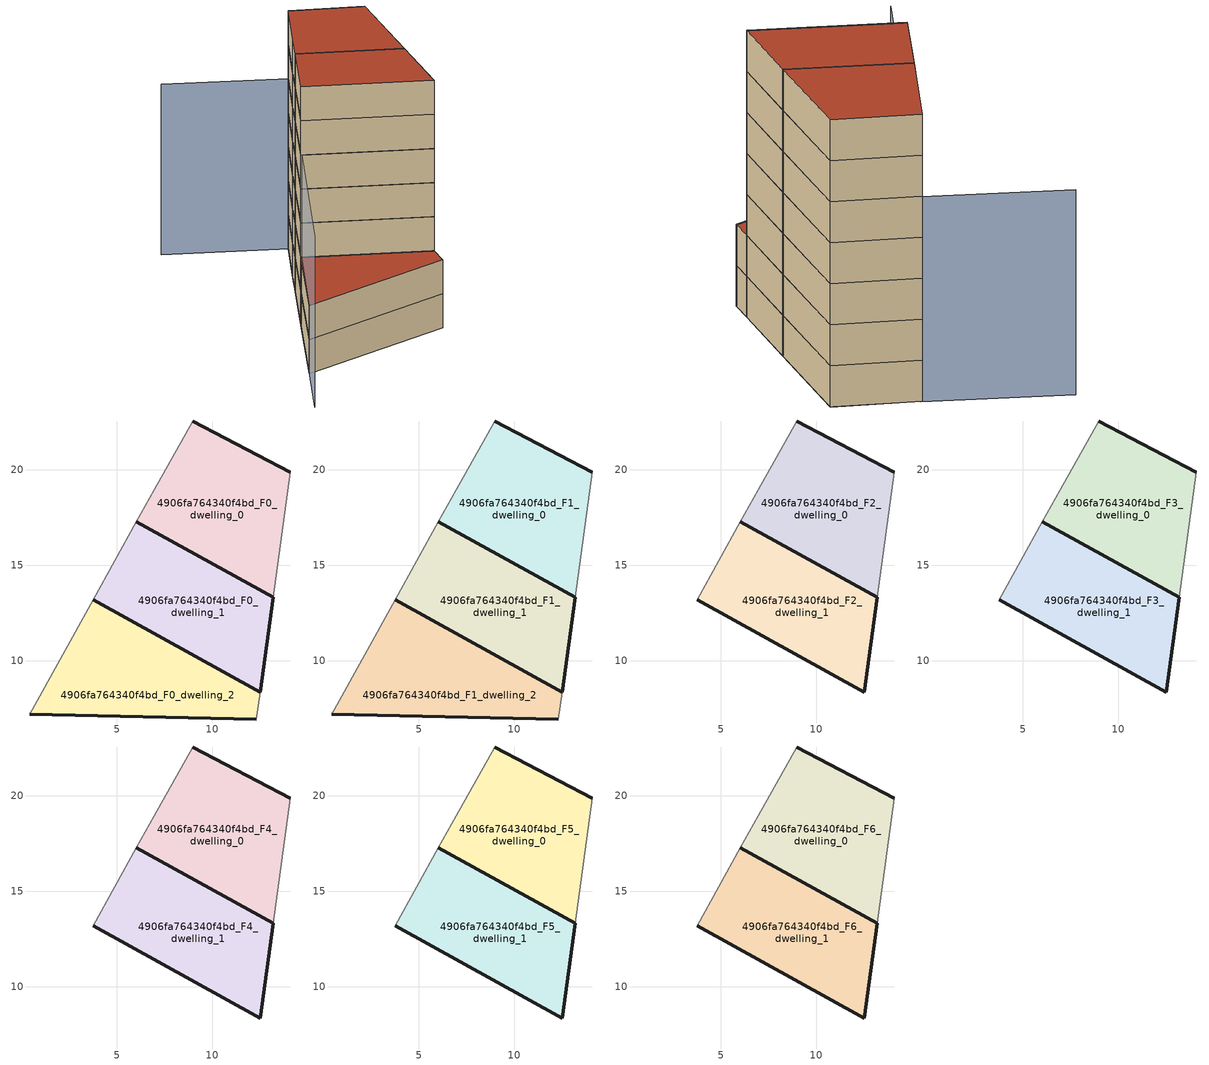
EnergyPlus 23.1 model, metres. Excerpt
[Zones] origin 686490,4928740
4906fa764340f4bd_F0_dwelling_0
 floor ground (EU_floor_Construction): 13.17,13.34 14.06,19.88 8.98,22.55 6.95,18.96 6.03,17.29 z0
 wall outside (EU_wall_Construction): 8.98,22.55 14.06,19.88 / 13.17,13.34 6.03,17.29 z0:3
 wall adiabatic (EU_wall_Construction): 6.03,17.29 6.95,18.96 8.98,22.55 / 14.06,19.88 13.17,13.34 z0:3
4906fa764340f4bd_F0_dwelling_1
 floor ground (EU_floor_Construction): 12.49,8.37 13.17,13.34 6.03,17.29 3.76,13.2 z0
 wall outside (EU_wall_Construction): 6.03,17.29 13.17,13.34 12.49,8.37 3.76,13.2 z0:3
 wall adiabatic (EU_wall_Construction): 3.76,13.2 6.03,17.29 z0:3
4906fa764340f4bd_F0_dwelling_2
 floor ground (EU_floor_Construction): 12.3,6.96 12.49,8.37 3.76,13.2 0.45,7.21 z0
 wall outside (EU_wall_Construction): 12.3,6.96 0.45,7.21 / 3.76,13.2 12.49,8.37 z0:3
 wall adiabatic (EU_wall_Construction): 12.49,8.37 12.3,6.96 / 0.45,7.21 3.76,13.2 z0:3
4906fa764340f4bd_F1_dwelling_0
 floor to 4906fa764340f4bd_F0_dwelling_0 (EU_floor_Construction): 13.17,13.34 14.06,19.88 8.98,22.55 6.95,18.96 6.03,17.29 z3
 wall outside (EU_wall_Construction): 8.98,22.55 14.06,19.88 / 13.17,13.34 6.03,17.29 z3:6
 wall adiabatic (EU_wall_Construction): 6.03,17.29 6.95,18.96 8.98,22.55 / 14.06,19.88 13.17,13.34 z3:6
4906fa764340f4bd_F1_dwelling_1
 floor to 4906fa764340f4bd_F0_dwelling_1 (EU_floor_Construction): 12.49,8.37 13.17,13.34 6.03,17.29 3.76,13.2 z3
 wall outside (EU_wall_Construction): 6.03,17.29 13.17,13.34 12.49,8.37 3.76,13.2 z3:6
 wall adiabatic (EU_wall_Construction): 3.76,13.2 6.03,17.29 z3:6
4906fa764340f4bd_F1_dwelling_2
 floor to 4906fa764340f4bd_F0_dwelling_2 (EU_floor_Construction): 12.3,6.96 12.49,8.37 3.76,13.2 0.45,7.21 z3
 wall outside (EU_wall_Construction): 12.3,6.96 0.45,7.21 / 3.76,13.2 12.49,8.37 z3:6
 wall adiabatic (EU_wall_Construction): 12.49,8.37 12.3,6.96 / 0.45,7.21 3.76,13.2 z3:6
 roof outside (EU_roof_Construction): 12.49,8.37 12.3,6.96 0.45,7.21 3.76,13.2 z6
4906fa764340f4bd_F2_dwelling_0
 floor to 4906fa764340f4bd_F1_dwelling_0 (EU_floor_Construction): 13.17,13.34 14.06,19.88 8.98,22.55 6.95,18.96 6.03,17.29 z6
 wall outside (EU_wall_Construction): 8.98,22.55 14.06,19.88 / 13.17,13.34 6.03,17.29 z6:9
 wall adiabatic (EU_wall_Construction): 6.03,17.29 6.95,18.96 8.98,22.55 / 14.06,19.88 13.17,13.34 z6:9
4906fa764340f4bd_F2_dwelling_1
 floor to 4906fa764340f4bd_F1_dwelling_1 (EU_floor_Construction): 12.49,8.37 13.17,13.34 6.03,17.29 3.76,13.2 z6
 wall outside (EU_wall_Construction): 6.03,17.29 13.17,13.34 12.49,8.37 3.76,13.2 z6:9
 wall adiabatic (EU_wall_Construction): 3.76,13.2 6.03,17.29 z6:9
4906fa764340f4bd_F3_dwelling_0
 floor to 4906fa764340f4bd_F2_dwelling_0 (EU_floor_Construction): 13.17,13.34 14.06,19.88 8.98,22.55 6.95,18.96 6.03,17.29 z9
 wall outside (EU_wall_Construction): 8.98,22.55 14.06,19.88 / 13.17,13.34 6.03,17.29 z9:12
 wall adiabatic (EU_wall_Construction): 6.03,17.29 6.95,18.96 8.98,22.55 / 14.06,19.88 13.17,13.34 z9:12
4906fa764340f4bd_F3_dwelling_1
 floor to 4906fa764340f4bd_F2_dwelling_1 (EU_floor_Construction): 12.49,8.37 13.17,13.34 6.03,17.29 3.76,13.2 z9
 wall outside (EU_wall_Construction): 6.03,17.29 13.17,13.34 12.49,8.37 3.76,13.2 z9:12
 wall adiabatic (EU_wall_Construction): 3.76,13.2 6.03,17.29 z9:12
4906fa764340f4bd_F4_dwelling_0
 floor to 4906fa764340f4bd_F3_dwelling_0 (EU_floor_Construction): 13.17,13.34 14.06,19.88 8.98,22.55 6.95,18.96 6.03,17.29 z12
 wall outside (EU_wall_Construction): 8.98,22.55 14.06,19.88 / 13.17,13.34 6.03,17.29 z12:15
 wall adiabatic (EU_wall_Construction): 6.03,17.29 6.95,18.96 8.98,22.55 / 14.06,19.88 13.17,13.34 z12:15
4906fa764340f4bd_F4_dwelling_1
 floor to 4906fa764340f4bd_F3_dwelling_1 (EU_floor_Construction): 12.49,8.37 13.17,13.34 6.03,17.29 3.76,13.2 z12
 wall outside (EU_wall_Construction): 6.03,17.29 13.17,13.34 12.49,8.37 3.76,13.2 z12:15
 wall adiabatic (EU_wall_Construction): 3.76,13.2 6.03,17.29 z12:15
4906fa764340f4bd_F5_dwelling_0
 floor to 4906fa764340f4bd_F4_dwelling_0 (EU_floor_Construction): 13.17,13.34 14.06,19.88 8.98,22.55 6.95,18.96 6.03,17.29 z15
 wall outside (EU_wall_Construction): 8.98,22.55 14.06,19.88 / 13.17,13.34 6.03,17.29 z15:18
 wall adiabatic (EU_wall_Construction): 6.03,17.29 6.95,18.96 8.98,22.55 / 14.06,19.88 13.17,13.34 z15:18
4906fa764340f4bd_F5_dwelling_1
 floor to 4906fa764340f4bd_F4_dwelling_1 (EU_floor_Construction): 12.49,8.37 13.17,13.34 6.03,17.29 3.76,13.2 z15
 wall outside (EU_wall_Construction): 6.03,17.29 13.17,13.34 12.49,8.37 3.76,13.2 z15:18
 wall adiabatic (EU_wall_Construction): 3.76,13.2 6.03,17.29 z15:18
4906fa764340f4bd_F6_dwelling_0
 floor to 4906fa764340f4bd_F5_dwelling_0 (EU_floor_Construction): 13.17,13.34 14.06,19.88 8.98,22.55 6.95,18.96 6.03,17.29 z18
 wall outside (EU_wall_Construction): 8.98,22.55 14.06,19.88 / 13.17,13.34 6.03,17.29 z18:21
 wall adiabatic (EU_wall_Construction): 6.03,17.29 6.95,18.96 8.98,22.55 / 14.06,19.88 13.17,13.34 z18:21
 roof outside (EU_roof_Construction): 14.06,19.88 13.17,13.34 6.03,17.29 6.95,18.96 8.98,22.55 z21
4906fa764340f4bd_F6_dwelling_1
 floor to 4906fa764340f4bd_F5_dwelling_1 (EU_floor_Construction): 12.49,8.37 13.17,13.34 6.03,17.29 3.76,13.2 z18
 wall outside (EU_wall_Construction): 6.03,17.29 13.17,13.34 12.49,8.37 3.76,13.2 z18:21
 wall adiabatic (EU_wall_Construction): 3.76,13.2 6.03,17.29 z18:21
 roof outside (EU_roof_Construction): 13.17,13.34 12.49,8.37 3.76,13.2 6.03,17.29 z21
shading: 0.69,27.21 9.06,22.51 / 9.06,22.51 -1.82,3.18 z0:15
[Building]
EU S2 Campaign: North Axis=0; Terrain=City; Solar Distribution=FullExterior
[Site:Location]
Bologna: Latitude=44.5; Longitude=11.25; Time Zone=1; Elevation=37
[SizingPeriod:WeatherFileDays]
AnnualSizingPeriod: Begin Month=1; Begin Day of Month=1; End Month=12; End Day of Month=31; Day of Week for Start Day=Monday; Use Weather File Daylight Saving Period=No; Use Weather File Rain and Snow Indicators=No
[MATERIAL]
EU_InternalMass_Material: Roughness=MediumRough; Thickness=0.1; Conductivity=1; Density=1800; Specific Heat=900; Thermal Absorptance=0.9; Solar Absorptance=0.7; Visible Absorptance=0.7
[MATERIAL:NOMASS] Roughness=MediumRough; Thermal Absorptance=0.9; Solar Absorptance=0.7; Visible Absorptance=0.7
Name | Thermal Resistance
EU_wall_NoMass | 0.905828
EU_roof_NoMass | 0.37593
EU_floor_NoMass | 0.67114
[CONSTRUCTION]
EU_wall_Construction: EU_wall_NoMass
EU_roof_Construction: EU_roof_NoMass
EU_floor_Construction: EU_floor_NoMass
EU_InternalMass_Construction: EU_InternalMass_Material
[ZONE] Type=1; Multiplier=1; Ceiling Height=autocalculate; Floor Area=autocalculate; Part of Total Floor Area=Yes
Name | Volume
4906fa764340f4bd_F0_dwelling_0 | 127.349
4906fa764340f4bd_F1_dwelling_0; 4906fa764340f4bd_F2_dwelling_0; 4906fa764340f4bd_F3_dwelling_0; 4906fa764340f4bd_F4_dwelling_0; 4906fa764340f4bd_F5_dwelling_0; 4906fa764340f4bd_F6_dwelling_0 | 127.351
4906fa764340f4bd_F0_dwelling_1; 4906fa764340f4bd_F1_dwelling_1; 4906fa764340f4bd_F2_dwelling_1; 4906fa764340f4bd_F3_dwelling_1; 4906fa764340f4bd_F4_dwelling_1; 4906fa764340f4bd_F5_dwelling_1; 4906fa764340f4bd_F6_dwelling_1 | 127.35
4906fa764340f4bd_F0_dwelling_2 | 127.347
4906fa764340f4bd_F1_dwelling_2 | 127.348
[INTERNALMASS] Construction=EU_InternalMass_Construction
Name | Zone or ZoneList | Surface Area
4906fa764340f4bd_F0_dwelling_0_EU_InternalMass | 4906fa764340f4bd_F0_dwelling_0 | 42.45
4906fa764340f4bd_F0_dwelling_1_EU_InternalMass | 4906fa764340f4bd_F0_dwelling_1 | 42.45
4906fa764340f4bd_F0_dwelling_2_EU_InternalMass | 4906fa764340f4bd_F0_dwelling_2 | 42.4491
4906fa764340f4bd_F1_dwelling_0_EU_InternalMass | 4906fa764340f4bd_F1_dwelling_0 | 42.45
4906fa764340f4bd_F1_dwelling_1_EU_InternalMass | 4906fa764340f4bd_F1_dwelling_1 | 42.45
4906fa764340f4bd_F1_dwelling_2_EU_InternalMass | 4906fa764340f4bd_F1_dwelling_2 | 42.4491
4906fa764340f4bd_F2_dwelling_0_EU_InternalMass | 4906fa764340f4bd_F2_dwelling_0 | 63.6785
4906fa764340f4bd_F2_dwelling_1_EU_InternalMass | 4906fa764340f4bd_F2_dwelling_1 | 63.6703
4906fa764340f4bd_F3_dwelling_0_EU_InternalMass | 4906fa764340f4bd_F3_dwelling_0 | 63.6785
4906fa764340f4bd_F3_dwelling_1_EU_InternalMass | 4906fa764340f4bd_F3_dwelling_1 | 63.6703
4906fa764340f4bd_F4_dwelling_0_EU_InternalMass | 4906fa764340f4bd_F4_dwelling_0 | 63.6785
4906fa764340f4bd_F4_dwelling_1_EU_InternalMass | 4906fa764340f4bd_F4_dwelling_1 | 63.6703
4906fa764340f4bd_F5_dwelling_0_EU_InternalMass | 4906fa764340f4bd_F5_dwelling_0 | 63.6785
4906fa764340f4bd_F5_dwelling_1_EU_InternalMass | 4906fa764340f4bd_F5_dwelling_1 | 63.6703
4906fa764340f4bd_F6_dwelling_0_EU_InternalMass | 4906fa764340f4bd_F6_dwelling_0 | 63.6785
4906fa764340f4bd_F6_dwelling_1_EU_InternalMass | 4906fa764340f4bd_F6_dwelling_1 | 63.6703
[OTHEREQUIPMENT] Fuel Type=Electricity; Design Level Calculation Method=Watts/Area; Power per Zone Floor Area=1; Fraction Latent=0; Fraction Radiant=0; Fraction Lost=0; Carbon Dioxide Generation Rate=0; EndUse Subcategory=EU_Step8_InternalGains
Name | Zone or ZoneList or Space or SpaceList | Schedule
EU_Step8_InternalGain_4906fa764340f4bd_F0_dwelling_0_f000 | 4906fa764340f4bd_F0_dwelling_0 | EU_Step8_GainSchedule_4906fa764340f4bd_F0_dwelling_0_f000
EU_Step8_InternalGain_4906fa764340f4bd_F0_dwelling_1_f000 | 4906fa764340f4bd_F0_dwelling_1 | EU_Step8_GainSchedule_4906fa764340f4bd_F0_dwelling_1_f000
EU_Step8_InternalGain_4906fa764340f4bd_F0_dwelling_2_f000 | 4906fa764340f4bd_F0_dwelling_2 | EU_Step8_GainSchedule_4906fa764340f4bd_F0_dwelling_2_f000
EU_Step8_InternalGain_4906fa764340f4bd_F1_dwelling_0_f000 | 4906fa764340f4bd_F1_dwelling_0 | EU_Step8_GainSchedule_4906fa764340f4bd_F1_dwelling_0_f000
EU_Step8_InternalGain_4906fa764340f4bd_F1_dwelling_1_f000 | 4906fa764340f4bd_F1_dwelling_1 | EU_Step8_GainSchedule_4906fa764340f4bd_F1_dwelling_1_f000
EU_Step8_InternalGain_4906fa764340f4bd_F1_dwelling_2_f000 | 4906fa764340f4bd_F1_dwelling_2 | EU_Step8_GainSchedule_4906fa764340f4bd_F1_dwelling_2_f000
EU_Step8_InternalGain_4906fa764340f4bd_F2_dwelling_0_f000 | 4906fa764340f4bd_F2_dwelling_0 | EU_Step8_GainSchedule_4906fa764340f4bd_F2_dwelling_0_f000
EU_Step8_InternalGain_4906fa764340f4bd_F2_dwelling_1_f000 | 4906fa764340f4bd_F2_dwelling_1 | EU_Step8_GainSchedule_4906fa764340f4bd_F2_dwelling_1_f000
EU_Step8_InternalGain_4906fa764340f4bd_F3_dwelling_0_f000 | 4906fa764340f4bd_F3_dwelling_0 | EU_Step8_GainSchedule_4906fa764340f4bd_F3_dwelling_0_f000
EU_Step8_InternalGain_4906fa764340f4bd_F3_dwelling_1_f000 | 4906fa764340f4bd_F3_dwelling_1 | EU_Step8_GainSchedule_4906fa764340f4bd_F3_dwelling_1_f000
EU_Step8_InternalGain_4906fa764340f4bd_F4_dwelling_0_f000 | 4906fa764340f4bd_F4_dwelling_0 | EU_Step8_GainSchedule_4906fa764340f4bd_F4_dwelling_0_f000
EU_Step8_InternalGain_4906fa764340f4bd_F4_dwelling_1_f000 | 4906fa764340f4bd_F4_dwelling_1 | EU_Step8_GainSchedule_4906fa764340f4bd_F4_dwelling_1_f000
EU_Step8_InternalGain_4906fa764340f4bd_F5_dwelling_0_f000 | 4906fa764340f4bd_F5_dwelling_0 | EU_Step8_GainSchedule_4906fa764340f4bd_F5_dwelling_0_f000
EU_Step8_InternalGain_4906fa764340f4bd_F5_dwelling_1_f000 | 4906fa764340f4bd_F5_dwelling_1 | EU_Step8_GainSchedule_4906fa764340f4bd_F5_dwelling_1_f000
EU_Step8_InternalGain_4906fa764340f4bd_F6_dwelling_0_f000 | 4906fa764340f4bd_F6_dwelling_0 | EU_Step8_GainSchedule_4906fa764340f4bd_F6_dwelling_0_f000
EU_Step8_InternalGain_4906fa764340f4bd_F6_dwelling_1_f000 | 4906fa764340f4bd_F6_dwelling_1 | EU_Step8_GainSchedule_4906fa764340f4bd_F6_dwelling_1_f000
[ZONEVENTILATION:DESIGNFLOWRATE] Schedule=EU_AlwaysOn; Design Flow Rate Calculation Method=AirChanges/Hour; Air Changes per Hour=0.73129; Ventilation Type=Natural; Fan Pressure Rise=0; Fan Total Efficiency=1; Constant Term Coefficient=1; Temperature Term Coefficient=0; Velocity Term Coefficient=0; Velocity Squared Term Coefficient=0; Minimum Indoor Temperature=-100; Maximum Indoor Temperature=100; Delta Temperature=-100; Minimum Outdoor Temperature=-100; Maximum Outdoor Temperature=100; Maximum Wind Speed=40
Name | Zone or ZoneList or Space or SpaceList
EU_ConstantAir_4906fa764340f4bd_F0_dwelling_0 | 4906fa764340f4bd_F0_dwelling_0
EU_ConstantAir_4906fa764340f4bd_F0_dwelling_1 | 4906fa764340f4bd_F0_dwelling_1
EU_ConstantAir_4906fa764340f4bd_F0_dwelling_2 | 4906fa764340f4bd_F0_dwelling_2
EU_ConstantAir_4906fa764340f4bd_F1_dwelling_0 | 4906fa764340f4bd_F1_dwelling_0
EU_ConstantAir_4906fa764340f4bd_F1_dwelling_1 | 4906fa764340f4bd_F1_dwelling_1
EU_ConstantAir_4906fa764340f4bd_F1_dwelling_2 | 4906fa764340f4bd_F1_dwelling_2
EU_ConstantAir_4906fa764340f4bd_F2_dwelling_0 | 4906fa764340f4bd_F2_dwelling_0
EU_ConstantAir_4906fa764340f4bd_F2_dwelling_1 | 4906fa764340f4bd_F2_dwelling_1
EU_ConstantAir_4906fa764340f4bd_F3_dwelling_0 | 4906fa764340f4bd_F3_dwelling_0
EU_ConstantAir_4906fa764340f4bd_F3_dwelling_1 | 4906fa764340f4bd_F3_dwelling_1
EU_ConstantAir_4906fa764340f4bd_F4_dwelling_0 | 4906fa764340f4bd_F4_dwelling_0
EU_ConstantAir_4906fa764340f4bd_F4_dwelling_1 | 4906fa764340f4bd_F4_dwelling_1
EU_ConstantAir_4906fa764340f4bd_F5_dwelling_0 | 4906fa764340f4bd_F5_dwelling_0
EU_ConstantAir_4906fa764340f4bd_F5_dwelling_1 | 4906fa764340f4bd_F5_dwelling_1
EU_ConstantAir_4906fa764340f4bd_F6_dwelling_0 | 4906fa764340f4bd_F6_dwelling_0
EU_ConstantAir_4906fa764340f4bd_F6_dwelling_1 | 4906fa764340f4bd_F6_dwelling_1
[HVACTEMPLATE:THERMOSTAT] Constant Heating Setpoint=20; Constant Cooling Setpoint=50
EU_HeatOnly_4906fa764340f4bd_F0_dwelling_0; EU_HeatOnly_4906fa764340f4bd_F0_dwelling_1; EU_HeatOnly_4906fa764340f4bd_F0_dwelling_2; EU_HeatOnly_4906fa764340f4bd_F1_dwelling_0; EU_HeatOnly_4906fa764340f4bd_F1_dwelling_1; EU_HeatOnly_4906fa764340f4bd_F1_dwelling_2; EU_HeatOnly_4906fa764340f4bd_F2_dwelling_0; EU_HeatOnly_4906fa764340f4bd_F2_dwelling_1; EU_HeatOnly_4906fa764340f4bd_F3_dwelling_0; EU_HeatOnly_4906fa764340f4bd_F3_dwelling_1; EU_HeatOnly_4906fa764340f4bd_F4_dwelling_0; EU_HeatOnly_4906fa764340f4bd_F4_dwelling_1; EU_HeatOnly_4906fa764340f4bd_F5_dwelling_0; EU_HeatOnly_4906fa764340f4bd_F5_dwelling_1; EU_HeatOnly_4906fa764340f4bd_F6_dwelling_0; EU_HeatOnly_4906fa764340f4bd_F6_dwelling_1
[HVACTEMPLATE:ZONE:IDEALLOADSAIRSYSTEM] System Availability Schedule=EU_AlwaysOn; Maximum Heating Supply Air Temperature=50; Minimum Cooling Supply Air Temperature=13; Maximum Heating Supply Air Humidity Ratio=0.0156; Minimum Cooling Supply Air Humidity Ratio=0.0077; Heating Limit=NoLimit; Cooling Limit=NoLimit; Heating Availability Schedule=EU_AlwaysOn; Cooling Availability Schedule=EU_CoolingOff; Dehumidification Control Type=ConstantSensibleHeatRatio; Cooling Sensible Heat Ratio=0.7; Dehumidification Setpoint=60; Humidification Control Type=None; Humidification Setpoint=30; Outdoor Air Method=None; Outdoor Air Flow Rate per Person=0.00944; Outdoor Air Flow Rate per Zone Floor Area=0; Outdoor Air Flow Rate per Zone=0; Demand Controlled Ventilation Type=None; Outdoor Air Economizer Type=NoEconomizer; Heat Recovery Type=None; Sensible Heat Recovery Effectiveness=0.7; Latent Heat Recovery Effectiveness=0.65
Name | Template Thermostat
4906fa764340f4bd_F0_dwelling_0 | EU_HeatOnly_4906fa764340f4bd_F0_dwelling_0
4906fa764340f4bd_F0_dwelling_1 | EU_HeatOnly_4906fa764340f4bd_F0_dwelling_1
4906fa764340f4bd_F0_dwelling_2 | EU_HeatOnly_4906fa764340f4bd_F0_dwelling_2
4906fa764340f4bd_F1_dwelling_0 | EU_HeatOnly_4906fa764340f4bd_F1_dwelling_0
4906fa764340f4bd_F1_dwelling_1 | EU_HeatOnly_4906fa764340f4bd_F1_dwelling_1
4906fa764340f4bd_F1_dwelling_2 | EU_HeatOnly_4906fa764340f4bd_F1_dwelling_2
4906fa764340f4bd_F2_dwelling_0 | EU_HeatOnly_4906fa764340f4bd_F2_dwelling_0
4906fa764340f4bd_F2_dwelling_1 | EU_HeatOnly_4906fa764340f4bd_F2_dwelling_1
4906fa764340f4bd_F3_dwelling_0 | EU_HeatOnly_4906fa764340f4bd_F3_dwelling_0
4906fa764340f4bd_F3_dwelling_1 | EU_HeatOnly_4906fa764340f4bd_F3_dwelling_1
4906fa764340f4bd_F4_dwelling_0 | EU_HeatOnly_4906fa764340f4bd_F4_dwelling_0
4906fa764340f4bd_F4_dwelling_1 | EU_HeatOnly_4906fa764340f4bd_F4_dwelling_1
4906fa764340f4bd_F5_dwelling_0 | EU_HeatOnly_4906fa764340f4bd_F5_dwelling_0
4906fa764340f4bd_F5_dwelling_1 | EU_HeatOnly_4906fa764340f4bd_F5_dwelling_1
4906fa764340f4bd_F6_dwelling_0 | EU_HeatOnly_4906fa764340f4bd_F6_dwelling_0
4906fa764340f4bd_F6_dwelling_1 | EU_HeatOnly_4906fa764340f4bd_F6_dwelling_1
[SIZING:ZONE] Zone Cooling Design Supply Air Temperature Input Method=SupplyAirTemperature; Zone Cooling Design Supply Air Temperature=13; Zone Heating Design Supply Air Temperature Input Method=SupplyAirTemperature; Zone Heating Design Supply Air Temperature=50; Zone Cooling Design Supply Air Humidity Ratio=0.008; Zone Heating Design Supply Air Humidity Ratio=0.008; Cooling Design Air Flow Method=DesignDay; Cooling Design Air Flow Rate=0; Cooling Minimum Air Flow per Zone Floor Area=0.000762; Cooling Minimum Air Flow=0; Cooling Minimum Air Flow Fraction=0.2; Heating Design Air Flow Method=DesignDay; Heating Design Air Flow Rate=0; Heating Maximum Air Flow per Zone Floor Area=0.002032; Heating Maximum Air Flow=0.141576; Heating Maximum Air Flow Fraction=0.3; Account for Dedicated Outdoor Air System=No; Dedicated Outdoor Air System Control Strategy=NeutralSupplyAir; Dedicated Outdoor Air Low Setpoint Temperature for Design=autosize; Dedicated Outdoor Air High Setpoint Temperature for Design=autosize; Zone Load Sizing Method=Sensible Load Only No Latent Load; Zone Latent Cooling Design Supply Air Humidity Ratio Input Method=HumidityRatioDifference; Zone Cooling Design Supply Air Humidity Ratio Difference=0.005; Zone Latent Heating Design Supply Air Humidity Ratio Input Method=HumidityRatioDifference; Zone Humidification Design Supply Air Humidity Ratio Difference=0.005
4906fa764340f4bd_F0_dwelling_0; 4906fa764340f4bd_F0_dwelling_1; 4906fa764340f4bd_F0_dwelling_2; 4906fa764340f4bd_F1_dwelling_0; 4906fa764340f4bd_F1_dwelling_1; 4906fa764340f4bd_F1_dwelling_2; 4906fa764340f4bd_F2_dwelling_0; 4906fa764340f4bd_F2_dwelling_1; 4906fa764340f4bd_F3_dwelling_0; 4906fa764340f4bd_F3_dwelling_1; 4906fa764340f4bd_F4_dwelling_0; 4906fa764340f4bd_F4_dwelling_1; 4906fa764340f4bd_F5_dwelling_0; 4906fa764340f4bd_F5_dwelling_1; 4906fa764340f4bd_F6_dwelling_0; 4906fa764340f4bd_F6_dwelling_1
[SCHEDULE:CONSTANT]
Name | Hourly Value
EU_AlwaysOn | 1
EU_CoolingOff | 0
[SCHEDULE:FILE] Column Number=1; Rows to Skip at Top=0; Number of Hours of Data=8760; Column Separator=Comma; Interpolate to Timestep=No; Minutes per Item=60; Adjust Schedule for Daylight Savings=Yes
Name | File
EU_Step8_GainSchedule_4906fa764340f4bd_F0_dwelling_0_f000 | ../../schedules/4906fa764340f4bd/4906fa764340f4bd_F0_dwelling_0_f000_gain.csv
EU_Step8_GainSchedule_4906fa764340f4bd_F0_dwelling_1_f000 | ../../schedules/4906fa764340f4bd/4906fa764340f4bd_F0_dwelling_1_f000_gain.csv
EU_Step8_GainSchedule_4906fa764340f4bd_F0_dwelling_2_f000 | ../../schedules/4906fa764340f4bd/4906fa764340f4bd_F0_dwelling_2_f000_gain.csv
EU_Step8_GainSchedule_4906fa764340f4bd_F1_dwelling_0_f000 | ../../schedules/4906fa764340f4bd/4906fa764340f4bd_F1_dwelling_0_f000_gain.csv
EU_Step8_GainSchedule_4906fa764340f4bd_F1_dwelling_1_f000 | ../../schedules/4906fa764340f4bd/4906fa764340f4bd_F1_dwelling_1_f000_gain.csv
EU_Step8_GainSchedule_4906fa764340f4bd_F1_dwelling_2_f000 | ../../schedules/4906fa764340f4bd/4906fa764340f4bd_F1_dwelling_2_f000_gain.csv
EU_Step8_GainSchedule_4906fa764340f4bd_F2_dwelling_0_f000 | ../../schedules/4906fa764340f4bd/4906fa764340f4bd_F2_dwelling_0_f000_gain.csv
EU_Step8_GainSchedule_4906fa764340f4bd_F2_dwelling_1_f000 | ../../schedules/4906fa764340f4bd/4906fa764340f4bd_F2_dwelling_1_f000_gain.csv
EU_Step8_GainSchedule_4906fa764340f4bd_F3_dwelling_0_f000 | ../../schedules/4906fa764340f4bd/4906fa764340f4bd_F3_dwelling_0_f000_gain.csv
EU_Step8_GainSchedule_4906fa764340f4bd_F3_dwelling_1_f000 | ../../schedules/4906fa764340f4bd/4906fa764340f4bd_F3_dwelling_1_f000_gain.csv
EU_Step8_GainSchedule_4906fa764340f4bd_F4_dwelling_0_f000 | ../../schedules/4906fa764340f4bd/4906fa764340f4bd_F4_dwelling_0_f000_gain.csv
EU_Step8_GainSchedule_4906fa764340f4bd_F4_dwelling_1_f000 | ../../schedules/4906fa764340f4bd/4906fa764340f4bd_F4_dwelling_1_f000_gain.csv
EU_Step8_GainSchedule_4906fa764340f4bd_F5_dwelling_0_f000 | ../../schedules/4906fa764340f4bd/4906fa764340f4bd_F5_dwelling_0_f000_gain.csv
EU_Step8_GainSchedule_4906fa764340f4bd_F5_dwelling_1_f000 | ../../schedules/4906fa764340f4bd/4906fa764340f4bd_F5_dwelling_1_f000_gain.csv
EU_Step8_GainSchedule_4906fa764340f4bd_F6_dwelling_0_f000 | ../../schedules/4906fa764340f4bd/4906fa764340f4bd_F6_dwelling_0_f000_gain.csv
EU_Step8_GainSchedule_4906fa764340f4bd_F6_dwelling_1_f000 | ../../schedules/4906fa764340f4bd/4906fa764340f4bd_F6_dwelling_1_f000_gain.csv
